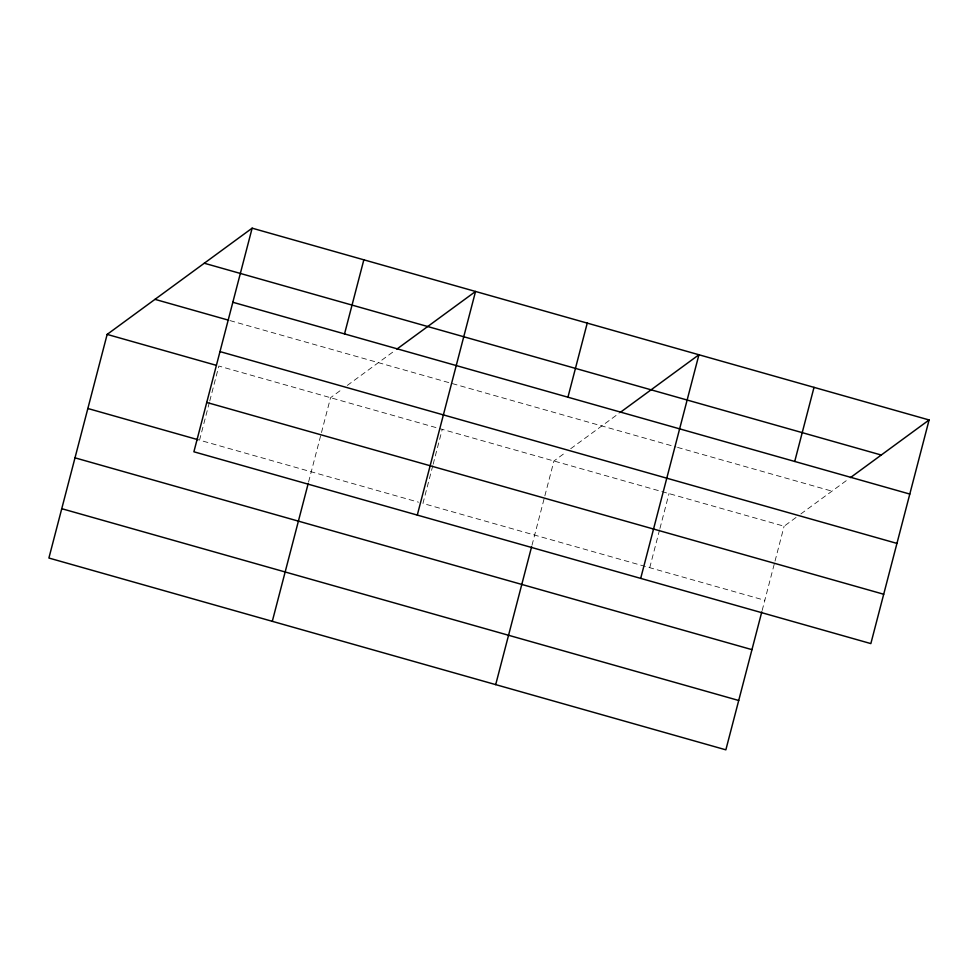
<?xml version="1.0" encoding="UTF-8"?>
<svg xmlns="http://www.w3.org/2000/svg" width="978" height="978" viewBox="0 0 978 978"><rect width="100%" height="100%" fill="white"/><g stroke="black" fill="none" stroke-linecap="round" stroke-linejoin="round"><path stroke-width="0.73" stroke-dasharray="4.89 3.67" d="M209.39 402.374L199.549 440.149L418.535 502.191M209.769 400.919L218.852 366.053L784.111 526.213L796.068 517.448M308.596 481.946L321.09 434.024M321.469 432.569L330.552 397.704L342.508 388.938M432.789 465.662L422.948 503.438L764.808 600.296M433.168 464.22L442.239 429.354M531.995 545.247L544.489 497.313M544.856 495.858L553.939 460.993L565.907 452.227M649.734 567.692L659.563 529.917M659.942 528.475L669.025 493.609M762.168 610.455L774.649 562.533M775.028 561.079L784.111 526.213M347.288 385.43L394.415 350.906M570.687 448.731L619.05 413.291M800.86 513.939L847.975 479.416M229.952 320.588L676.079 446.983M677.546 447.398L831.96 491.152"/><path stroke-width="1.47" d="M252.141 228.167L193.888 451.787L870.848 643.597L929.1 419.965L252.141 228.167L107.152 334.403L48.9 558.035L725.859 749.833L761.789 611.91M344.537 333.901L363.84 259.818M272.3 621.323L308.229 483.401M417.288 515.088L475.54 291.468L396.885 349.097M567.937 397.202L587.24 323.107M495.699 684.624L531.616 546.702M640.688 578.377L698.928 354.757L620.272 412.398M794.723 461.457L814.014 387.361M850.444 477.606L929.1 419.965M204.292 263.229L881.251 455.027M232.837 302.263L909.797 494.061M155.001 299.354L228.485 320.173M219.989 351.603L896.948 543.401M107.152 334.403L215.906 365.222M206.737 402.447L883.709 594.245M87.849 408.498L198.082 439.733M75 457.838L751.96 649.649M61.748 508.682L738.72 700.48"/></g></svg>
